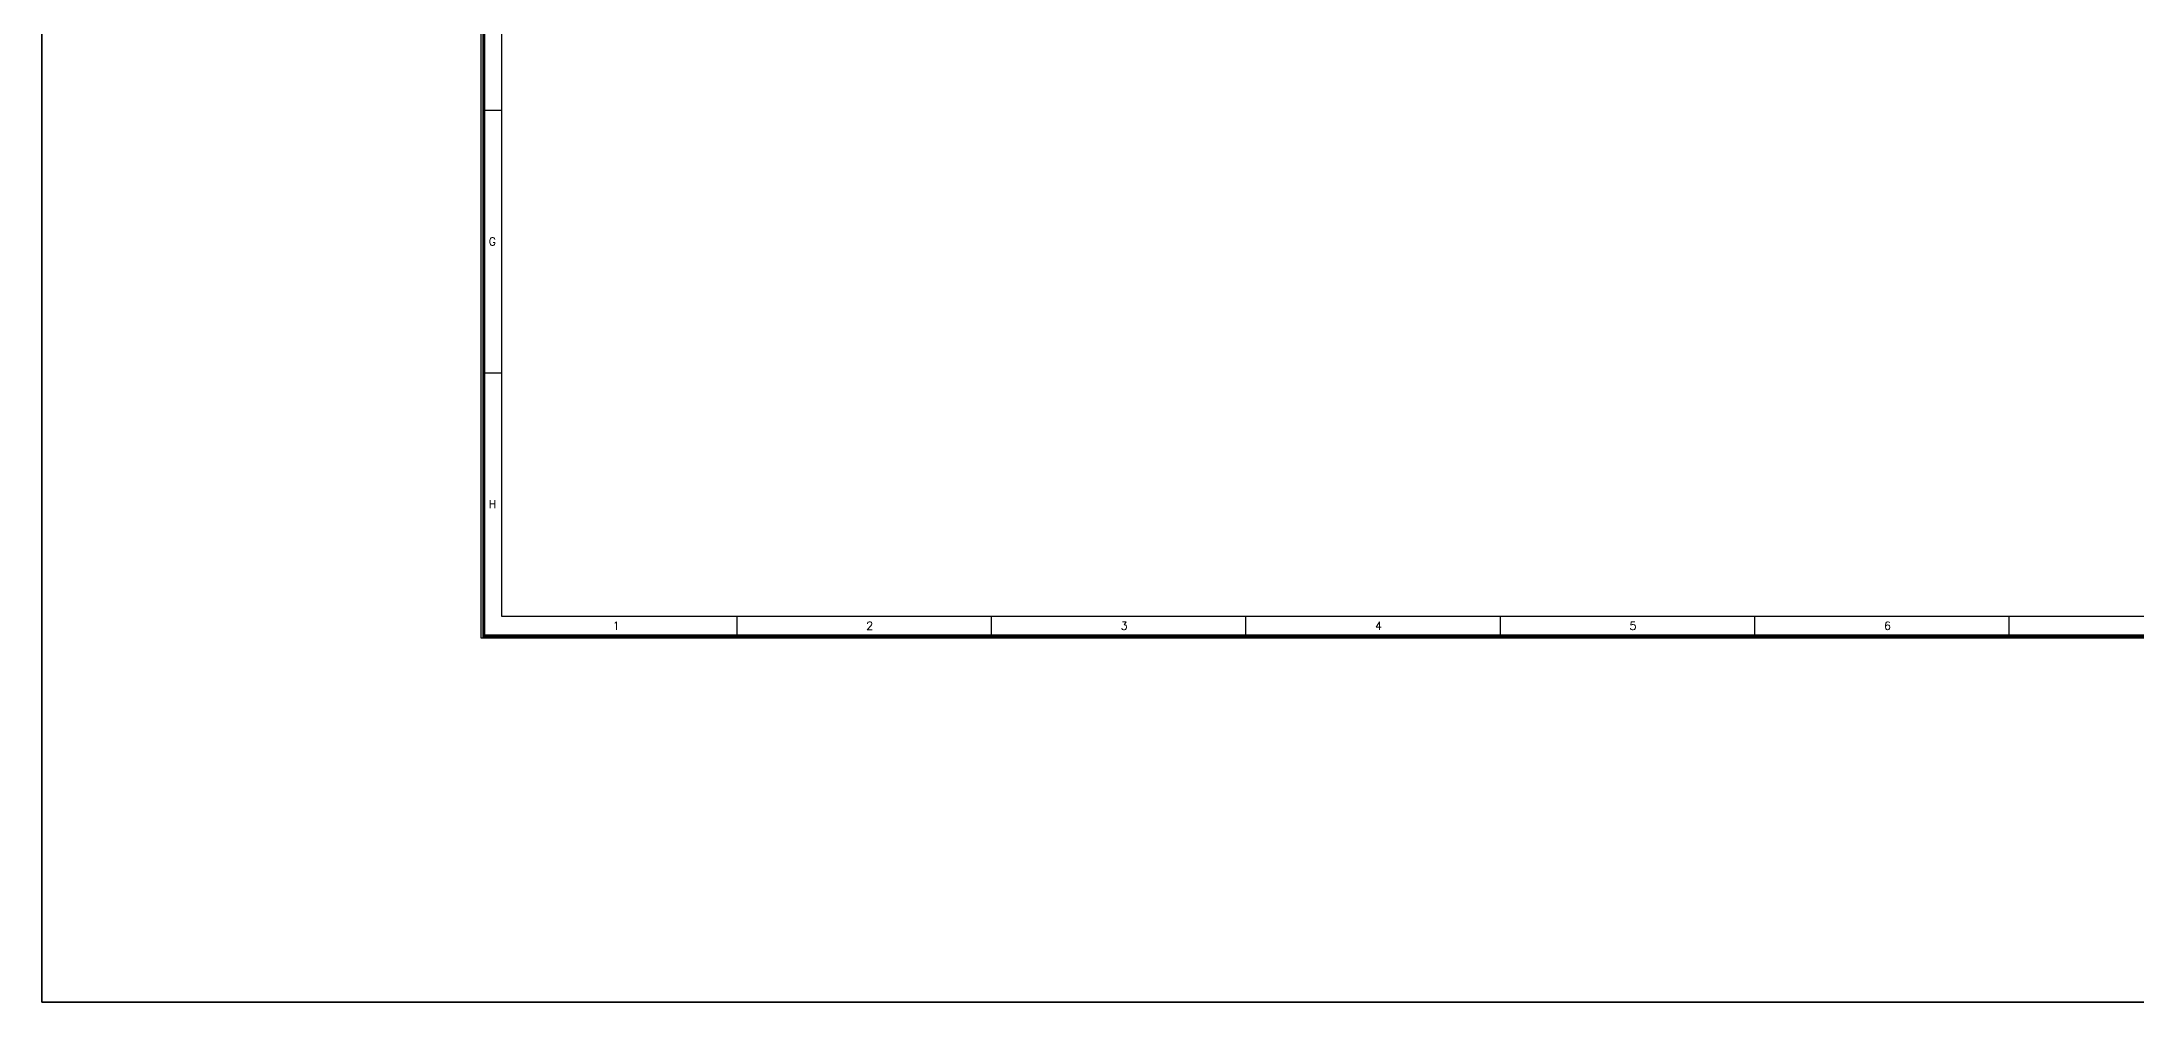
# Model space of a CAD drawing. Header units: millimetres. Extents: x 1448174 to 1599581, y -224422 to -106989.
# Drawn here: x 1448174 to 1484202, y -224422 to -207901 of the extents above; entities that cross this region are included whole.
import ezdxf
from ezdxf.enums import TextEntityAlignment as Align

# ---------------------------------------------------------------- set-up
doc = ezdxf.new("R2010")
doc.units = ezdxf.units.MM
doc.header["$LTSCALE"] = 600
doc.header["$MEASUREMENT"] = 0
doc.layers.add('AREA', color=193, linetype='Continuous', plot=False)
doc.layers.add('P-Wall', color=1, linetype='Continuous', lineweight=35)
doc.layers.add('TITLE', color=7, linetype='Continuous')
doc.styles.add('ROMANS', font='romans.shx')

# ---------------------------------------------------------------- blocks, each defined once
blk = doc.blocks.new('A$C66962185')
at = {"layer": 'TITLE'}
for p, q in [((2.14, -141176.03), (2.14, -140930.66)), ((360.7, -141176.03), (2.14, -141176.03))]:
    blk.add_line(p, q, dxfattribs=at)
at = {"layer": 'TITLE', "color": 0}
for p, q in [((-0.15, -141115.84), (2.14, -141115.84)), ((-0.15, -141147.08), (2.14, -141147.08)), ((30.11, -141178.33), (30.11, -141176.03)), ((60.37, -141178.33), (60.37, -141176.03)), ((90.64, -141178.33), (90.64, -141176.03)), ((120.9, -141178.33), (120.9, -141176.03)), ((151.16, -141178.33), (151.16, -141176.03)), ((181.42, -141178.33), (181.42, -141176.03))]:
    blk.add_line(p, q, dxfattribs=at)
at = {"layer": 'TITLE', "color": 7, "const_width": 0.355}
blk.add_lwpolyline([(363, -140928.36), (363, -141178.33), (0, -141178.33), (0, -140928.36)], close=True, dxfattribs=at)
at = {"layer": 'TITLE', "color": 0, "style": 'ROMANS'}
for s, p in [('G', (1.02, -141131.44)), ('H', (1.02, -141162.68)), ('1', (15.75, -141177.15)), ('2', (45.89, -141177.15)), ('3', (76.15, -141177.15)), ('4', (106.41, -141177.15)), ('5', (136.67, -141177.15)), ('6', (166.94, -141177.15))]:
    blk.add_text(s, height=0.952, dxfattribs=at).set_placement(p, align=Align.MIDDLE)

msp = doc.modelspace()

# ---------------------------------------------------------------- linework, layer by layer
at = {"layer": 'AREA'}
for points in [[(1455732.3205, -181916.04), (1508329.0246, -181916.04), (1508329.0246, -218162.5549), (1455732.3205, -218162.5549)], [(1455777.3205, -181961.04), (1508284.0246, -181961.04), (1508284.0246, -218117.5549), (1455777.3205, -218117.5549)]]:
    msp.add_lwpolyline(points, close=True, dxfattribs=at)
at = {"layer": 'P-Wall', "color": 30, "true_color": 0xf8991e}
msp.add_lwpolyline([(1448174.0104, -174998.858), (1514611.3294, -174998.858), (1514611.3294, -224422.1168), (1448174.0104, -224422.1168)], close=True, dxfattribs=at)

# ---------------------------------------------------------------- block references
at = {"layer": 'TITLE', "xscale": 144.6465675549349, "yscale": 144.6465665108379, "zscale": 144.6465669265092}
msp.add_blockref('A$C66962185', (1455777.3205, 20202843.0172), dxfattribs=at)

doc.saveas('drawing.dxf')
